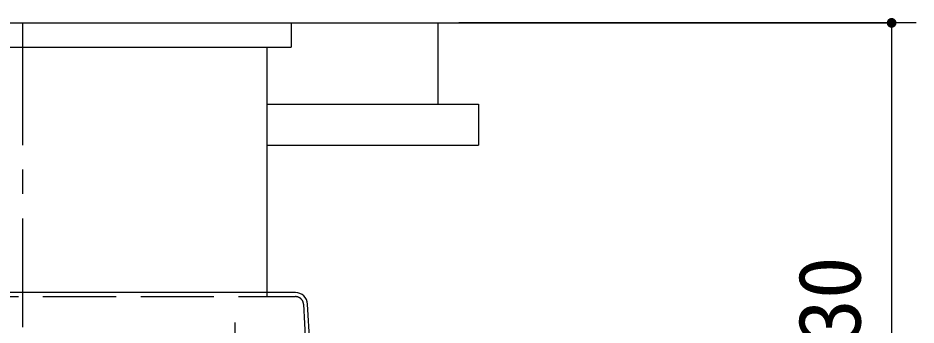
# Model space of a CAD drawing. Units: millimetres, scale not verified. Extents: x -8910 to 8910, y -6308 to 6308.
# Drawn here: x -3879 to -2776, y -1917 to -1541 of the extents above; entities that cross this region are included whole.
import ezdxf
from ezdxf.enums import TextEntityAlignment as Align

# ---------------------------------------------------------------- set-up
doc = ezdxf.new("R2010")
doc.units = ezdxf.units.MM
doc.header["$LTSCALE"] = 30
for name, pattern in [('CHAIN1', [8, 5, -1, 1, -1]), ('CHAIN2', [12, 9, -1, 1, -1]), ('DASHED3', [4, 3, -1])]:
    doc.linetypes.add(name, pattern=pattern)
for name, color, linetype, lineweight in [('0-1_機器', 2, 'Continuous', 25), ('0-3_空気管', 3, 'Continuous', 25), ('0-6_09', 3, 'Continuous', 25), ('0-9_製作', 5, 'Continuous', 25), ('0-C_07', 3, 'Continuous', 25)]:
    doc.layers.add(name, color=color, linetype=linetype, lineweight=lineweight)
doc.styles.add('ＭＳ ゴシック', font='')
doc.styles.get('ＭＳ ゴシック').set_extended_font_data('MS Gothic')

msp = doc.modelspace()

# ---------------------------------------------------------------- linework, layer by layer
at = {"layer": '0-1_機器'}
for p, q in [((-7068.52, -1546.58), (-2805.63, -1546.58)), ((-3362.99, -1546.58), (-3362.99, -1646.58)), ((-3573, -1646.58), (-3312.99, -1646.58)), ((-3312.99, -1646.58), (-3312.99, -1696.58)), ((-3573, -1696.58), (-3312.99, -1696.58))]:
    msp.add_line(p, q, dxfattribs=at)
at = {"layer": '0-1_機器', "color": 3}
for p, q in [((-4203, -1546.58), (-3543, -1546.58)), ((-3543, -1546.58), (-3543, -1576.58)), ((-4203, -1576.58), (-3543, -1576.58))]:
    msp.add_line(p, q, dxfattribs=at)
at = {"layer": '0-3_空気管', "linetype": 'CHAIN1'}
msp.add_line((-3873, -1546.58), (-3873, -1920.17), dxfattribs=at)
at = {"layer": '0-6_09'}
for p, q in [((-3573, -1576.58), (-3573, -1882.58)), ((-3537.99, -1877.58), (-4208.01, -1877.58)), ((-3520.36, -1939.2), (-3523.01, -1891.8))]:
    msp.add_line(p, q, dxfattribs=at)
at = {"layer": '0-6_09', "linetype": 'DASHED3'}
for p, q in [((-4208.01, -1882.58), (-3537.99, -1882.58)), ((-3528, -1892.06), (-3525.36, -1939.47))]:
    msp.add_line(p, q, dxfattribs=at)
at = {"layer": '0-6_09'}
msp.add_arc((-3537.99, -1892.58), 15, 3, 90, dxfattribs=at)
at = {"layer": '0-6_09', "linetype": 'DASHED3'}
msp.add_arc((-3537.99, -1892.58), 10, 3, 90, dxfattribs=at)
at = {"layer": '0-9_製作', "color": 2}
for p, q in [((-2775.63, -1546.58), (-3337.36, -1546.58)), ((-2805.63, -1546.58), (-2805.63, -2276.58))]:
    msp.add_line(p, q, dxfattribs=at)
at = {"layer": '0-9_製作'}
for points in [[(-2811.06, -1544.03), (-2805.63, -1546.58), (-2811.34, -1544.73)], [(-2810.7, -1543.37), (-2805.63, -1546.58), (-2811.06, -1544.03)], [(-2810.26, -1542.76), (-2805.63, -1546.58), (-2810.7, -1543.37)], [(-2809.74, -1542.21), (-2805.63, -1546.58), (-2810.26, -1542.76)], [(-2809.16, -1541.73), (-2805.63, -1546.58), (-2809.74, -1542.21)], [(-2808.52, -1541.33), (-2805.63, -1546.58), (-2809.16, -1541.73)], [(-2808.52, -1541.33), (-2805.63, -1540.58), (-2805.63, -1546.58)], [(-2807.84, -1541), (-2805.63, -1540.58), (-2808.52, -1541.33)], [(-2807.13, -1540.77), (-2805.63, -1540.58), (-2807.84, -1541)], [(-2806.39, -1540.63), (-2805.63, -1540.58), (-2807.13, -1540.77)], [(-2805.63, -1540.58), (-2799.63, -1546.58), (-2805.63, -1546.58)], [(-2805.26, -1540.59), (-2799.63, -1546.58), (-2805.63, -1540.58)], [(-2804.51, -1540.69), (-2799.63, -1546.58), (-2805.26, -1540.59)], [(-2803.78, -1540.88), (-2799.63, -1546.58), (-2804.51, -1540.69)], [(-2803.08, -1541.15), (-2799.63, -1546.58), (-2803.78, -1540.88)], [(-2802.42, -1541.52), (-2799.63, -1546.58), (-2803.08, -1541.15)], [(-2802.42, -1541.52), (-2799.68, -1545.83), (-2799.63, -1546.58)], [(-2801.81, -1541.96), (-2799.68, -1545.83), (-2802.42, -1541.52)], [(-2801.81, -1541.96), (-2799.82, -1545.09), (-2799.68, -1545.83)], [(-2801.26, -1542.48), (-2799.82, -1545.09), (-2801.81, -1541.96)], [(-2801.26, -1542.48), (-2800.05, -1544.37), (-2799.82, -1545.09)], [(-2800.78, -1543.06), (-2800.05, -1544.37), (-2801.26, -1542.48)], [(-2800.78, -1543.06), (-2800.38, -1543.69), (-2800.05, -1544.37)], [(-2811.62, -1546.21), (-2805.63, -1546.58), (-2811.63, -1546.58)], [(-2811.63, -1546.58), (-2808.85, -1551.65), (-2811.59, -1547.34)], [(-2811.63, -1546.58), (-2808.19, -1552.01), (-2808.85, -1551.65)], [(-2805.63, -1546.58), (-2808.19, -1552.01), (-2811.63, -1546.58)], [(-2811.53, -1545.46), (-2805.63, -1546.58), (-2811.62, -1546.21)], [(-2811.59, -1547.34), (-2809.46, -1551.21), (-2811.44, -1548.08)], [(-2811.59, -1547.34), (-2808.85, -1551.65), (-2809.46, -1551.21)], [(-2811.34, -1544.73), (-2805.63, -1546.58), (-2811.53, -1545.46)], [(-2811.44, -1548.08), (-2810.01, -1550.69), (-2811.21, -1548.79)], [(-2811.44, -1548.08), (-2809.46, -1551.21), (-2810.01, -1550.69)], [(-2811.21, -1548.79), (-2810.49, -1550.11), (-2810.89, -1549.47)], [(-2811.21, -1548.79), (-2810.01, -1550.69), (-2810.49, -1550.11)], [(-2805.63, -1546.58), (-2807.49, -1552.29), (-2808.19, -1552.01)], [(-2805.63, -1546.58), (-2806.76, -1552.48), (-2807.49, -1552.29)], [(-2805.63, -1546.58), (-2806.01, -1552.57), (-2806.76, -1552.48)], [(-2805.63, -1546.58), (-2805.63, -1552.58), (-2806.01, -1552.57)], [(-2805.63, -1546.58), (-2804.88, -1552.54), (-2805.63, -1552.58)], [(-2805.63, -1546.58), (-2804.14, -1552.39), (-2804.88, -1552.54)], [(-2805.63, -1546.58), (-2803.42, -1552.16), (-2804.14, -1552.39)], [(-2805.63, -1546.58), (-2802.74, -1551.84), (-2803.42, -1552.16)], [(-2805.63, -1546.58), (-2802.11, -1551.44), (-2802.74, -1551.84)], [(-2799.63, -1546.58), (-2802.11, -1551.44), (-2805.63, -1546.58)], [(-2799.63, -1546.58), (-2801.53, -1550.96), (-2802.11, -1551.44)], [(-2799.63, -1546.58), (-2801.01, -1550.41), (-2801.53, -1550.96)], [(-2799.63, -1546.58), (-2800.57, -1549.8), (-2801.01, -1550.41)], [(-2799.63, -1546.58), (-2800.2, -1549.14), (-2800.57, -1549.8)], [(-2799.63, -1546.58), (-2799.93, -1548.44), (-2800.2, -1549.14)], [(-2799.63, -1546.58), (-2799.74, -1547.71), (-2799.93, -1548.44)], [(-2799.63, -1546.58), (-2799.64, -1546.96), (-2799.74, -1547.71)]]:
    msp.add_solid(points, dxfattribs=at)
at = {"layer": '0-C_07', "linetype": 'CHAIN2'}
msp.add_line((-3611.75, -2041.41), (-3611.75, -1914.57), dxfattribs=at)

# ---------------------------------------------------------------- texts
at = {"layer": '0-9_製作', "color": 4, "style": 'ＭＳ ゴシック'}
msp.add_text('730', height=76.98, rotation=90, dxfattribs=at).set_placement((-2820.63, -1990.33), align=Align.BOTTOM_LEFT)

doc.saveas('drawing.dxf')
